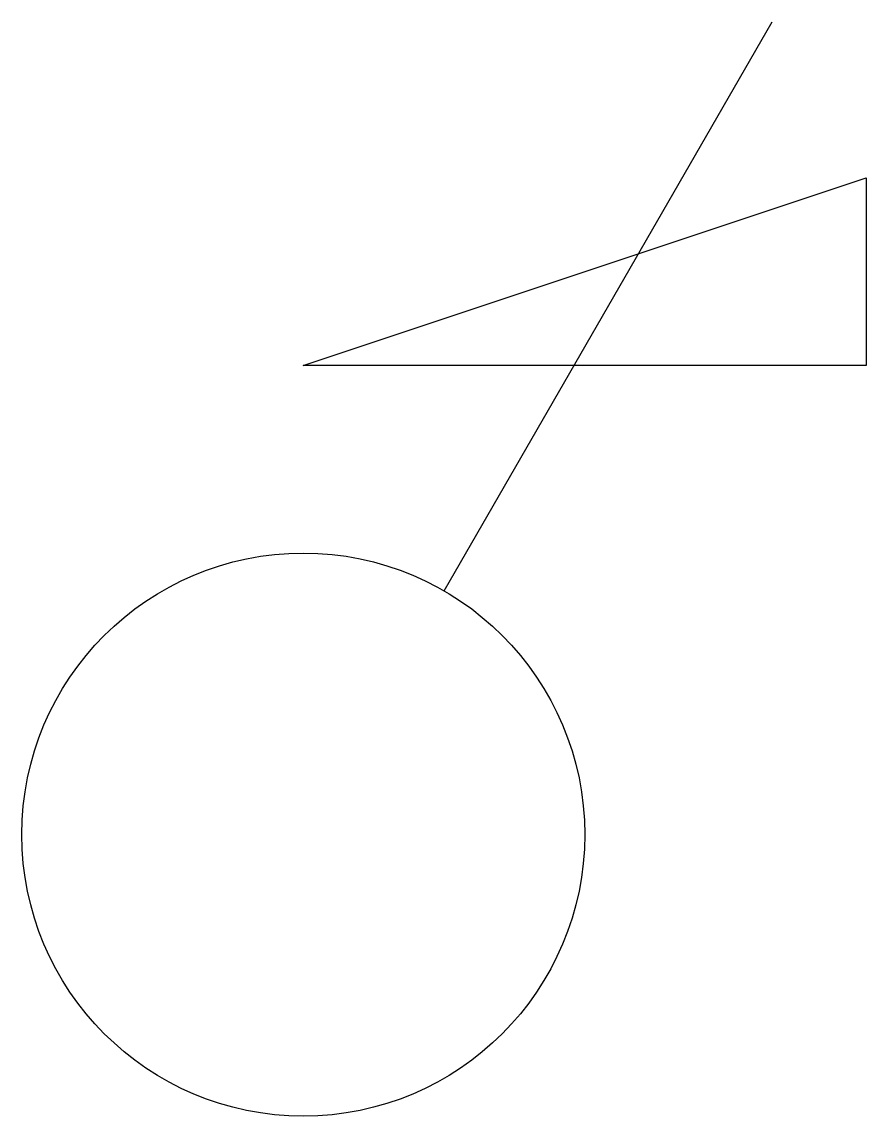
# Model space of a CAD drawing. Header units: millimetres. Extents: x -1 to 2, y -1 to 2.89.
import ezdxf

# ---------------------------------------------------------------- set-up
doc = ezdxf.new("R2010")
doc.units = ezdxf.units.MM
doc.layers.add('1', color=7, linetype='Continuous')

msp = doc.modelspace()

# ---------------------------------------------------------------- linework, layer by layer
at = {"transparency": 33554687}
msp.add_line((0.4999, 0.8658), (1.6662, 2.886), dxfattribs=at)
msp.add_circle((0, 0), 0.9998, dxfattribs=at)
msp.add_circle((0, 0), 0.9998, dxfattribs=at)
at = {"layer": '1', "transparency": 33554687}
for p, q in [((0, 1.6662), (1.9995, 2.3328)), ((1.9995, 2.3328), (1.9995, 1.6662)), ((1.9995, 1.6662), (0, 1.6662))]:
    msp.add_line(p, q, dxfattribs=at)

doc.saveas('drawing.dxf')
